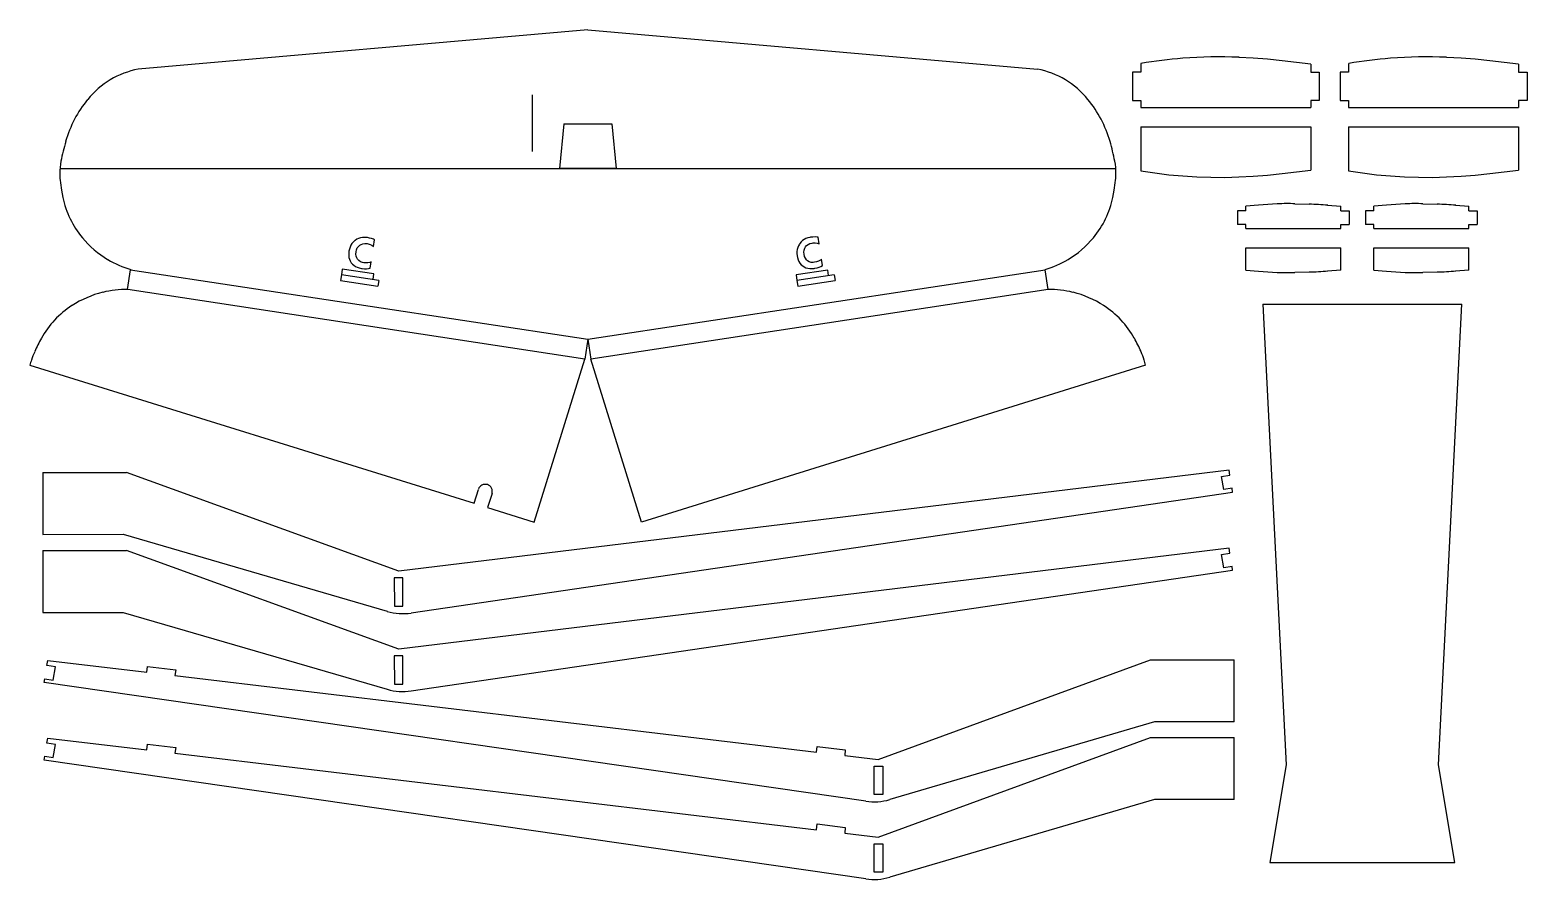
# Model space of a CAD drawing. Extents: x 4 to 675, y 38 to 419.
import ezdxf

# ---------------------------------------------------------------- set-up
doc = ezdxf.new("R2010")
doc.units = 0
doc.layers.add('Layer_1', color=7, linetype='CONTINUOUS')

msp = doc.modelspace()

# ---------------------------------------------------------------- linework, layer by layer
at = {"layer": 'Layer_1', "color": 7}
for p, q in [((254.201109, 419.088468), (52.581439, 401.476517)), ((254.201109, 419.088468), (455.820783, 401.476517)), ((502.278832, 403.982145), (502.278832, 400.112475)), ((552.634164, 406.462701), (546.184708, 406.760369)), ((559.083591, 405.966591), (552.634164, 406.462701)), ((565.533046, 405.272034), (559.083591, 405.966591)), ((578.481543, 403.734089), (565.533046, 405.272034)), ((578.481543, 403.734089), (578.481543, 400.112475)), ((595.398959, 403.982145), (595.398959, 400.112475)), ((645.803878, 406.462701), (639.354422, 406.760369)), ((652.203718, 405.966591), (645.803878, 406.462701)), ((658.653173, 405.272034), (652.203718, 405.966591)), ((671.60167, 403.734089), (658.653173, 405.272034)), ((671.60167, 403.734089), (671.60167, 400.112475)), ((502.278832, 400.112475), (498.458784, 400.112475)), ((498.458784, 400.112475), (498.458784, 387.412023)), ((578.481543, 400.112475), (582.252004, 400.112475)), ((582.252004, 400.112475), (582.252004, 387.412023)), ((595.398959, 400.112475), (591.578884, 400.112475)), ((591.578884, 400.112475), (591.578884, 387.412023)), ((671.60167, 400.112475), (675.421718, 400.112475)), ((675.421718, 400.112475), (675.421718, 387.412023)), ((229.246709, 389.917118), (229.246709, 364.516217)), ((498.458784, 387.412023), (502.278832, 387.412023)), ((502.278832, 387.412023), (502.278832, 384.23691)), ((502.278832, 384.23691), (578.481543, 384.23691)), ((578.481543, 387.412023), (578.481543, 384.23691)), ((582.252004, 387.412023), (578.481543, 387.412023)), ((591.578884, 387.412023), (595.398959, 387.412023)), ((595.398959, 387.412023), (595.398959, 384.23691)), ((595.398959, 384.23691), (671.60167, 384.23691)), ((671.60167, 387.412023), (671.60167, 384.23691)), ((675.421718, 387.412023), (671.60167, 387.412023)), ((243.385879, 376.968607), (241.550269, 356.925706)), ((243.385879, 376.968607), (265.016339, 376.968607)), ((265.016339, 376.968607), (266.851949, 356.925706)), ((502.278832, 375.604573), (502.278832, 355.90895)), ((502.278832, 375.604573), (578.481543, 375.604573)), ((578.481543, 375.604573), (578.481543, 356.107394)), ((595.398959, 375.604573), (595.398959, 355.90895)), ((595.398959, 375.604573), (671.60167, 375.604573)), ((671.60167, 375.604573), (671.60167, 356.107394)), ((266.851949, 356.925706), (241.550269, 356.925706)), ((502.278832, 355.90895), (508.480242, 354.916727)), ((565.533046, 354.619059), (578.481543, 356.107394)), ((595.398959, 355.90895), (601.600341, 354.916727)), ((658.653173, 354.619059), (671.60167, 356.107394)), ((17.655199, 350.525877), (18.151309, 347.201929)), ((490.250935, 347.201929), (490.747025, 350.525877)), ((508.480242, 354.916727), (514.731238, 354.122949)), ((514.731238, 354.122949), (521.03185, 353.577227)), ((521.03185, 353.577227), (527.282846, 353.180338)), ((527.282846, 353.180338), (533.583486, 352.981893)), ((533.583486, 352.981893), (539.884097, 352.932282)), ((539.884097, 352.932282), (546.184708, 353.130726)), ((546.184708, 353.130726), (552.634164, 353.428392)), ((552.634164, 353.428392), (559.083591, 353.924504)), ((559.083591, 353.924504), (565.533046, 354.619059)), ((601.600341, 354.916727), (607.851338, 354.122949)), ((607.851338, 354.122949), (614.151977, 353.577227)), ((614.151977, 353.577227), (620.452589, 353.180338)), ((620.452589, 353.180338), (626.7532, 352.981893)), ((626.7532, 352.981893), (633.053811, 352.932282)), ((633.053811, 352.932282), (639.354422, 353.130726)), ((639.354422, 353.130726), (645.803878, 353.428392)), ((645.803878, 353.428392), (652.203718, 353.924504)), ((652.203718, 353.924504), (658.653173, 354.619059)), ((18.151309, 347.201929), (18.74664, 343.927586)), ((489.655587, 343.927586), (490.250935, 347.201929)), ((549.334365, 337.889998), (545.514318, 337.889998)), ((545.514318, 337.889998), (545.514318, 331.837437)), ((555.039656, 340.519389), (549.334365, 340.023276)), ((549.334365, 337.889998), (549.334365, 340.023276)), ((563.423943, 341.065111), (555.039656, 340.519389)), ((571.31211, 341.065111), (577.662336, 340.866666)), ((585.997008, 340.420165), (591.90073, 339.973664)), ((591.90073, 337.889998), (591.90073, 339.973664)), ((591.90073, 337.889998), (595.671163, 337.889998)), ((595.671163, 337.889998), (595.671163, 331.837437)), ((606.734472, 337.889998), (602.914396, 337.889998)), ((602.914396, 337.889998), (602.914396, 331.837437)), ((612.439735, 340.519389), (606.734472, 340.023276)), ((606.734472, 337.889998), (606.734472, 340.023276)), ((620.824021, 341.065111), (612.439735, 340.519389)), ((628.712189, 341.065111), (635.11203, 340.866666)), ((643.397086, 340.420165), (649.300809, 339.973664)), ((649.300809, 337.889998), (649.300809, 339.973664)), ((649.300809, 337.889998), (653.120884, 337.889998)), ((653.120884, 337.889998), (653.120884, 331.837437)), ((549.334365, 331.837437), (545.514318, 331.837437)), ((549.334365, 330.001824), (549.334365, 331.837437)), ((549.334365, 330.001824), (591.90073, 330.001824)), ((591.90073, 330.001824), (591.90073, 331.837437)), ((591.90073, 331.837437), (595.671163, 331.837437)), ((606.734472, 331.837437), (602.914396, 331.837437)), ((606.734472, 330.001824), (606.734472, 331.837437)), ((606.734472, 330.001824), (649.300809, 330.001824)), ((649.300809, 330.001824), (649.300809, 331.837437)), ((649.300809, 331.837437), (653.120884, 331.837437)), ((549.334365, 311.34803), (549.334365, 321.369487)), ((549.334365, 321.369487), (591.90073, 321.369487)), ((591.90073, 311.34803), (591.90073, 321.369487)), ((606.734472, 311.34803), (606.734472, 321.369487)), ((606.734472, 321.369487), (649.300809, 321.369487)), ((649.300809, 311.34803), (649.300809, 321.369487)), ((47.818769, 302.651129), (49.158269, 311.481908)), ((460.583452, 302.651129), (459.243941, 311.481908)), ((549.334365, 311.34803), (555.039656, 310.802325)), ((555.039656, 310.802325), (563.423943, 310.306207)), ((577.662336, 310.455022), (571.31211, 310.256592)), ((591.90073, 311.34803), (585.997008, 310.901526)), ((606.734472, 311.34803), (612.439735, 310.802325)), ((612.439735, 310.802325), (620.824021, 310.306207)), ((635.11203, 310.455022), (628.712189, 310.256592)), ((649.300809, 311.34803), (643.397086, 310.901526)), ((556.907403, 296.113668), (567.375336, 89.384048)), ((556.907403, 296.113668), (646.108226, 296.113668)), ((635.68988, 89.384048), (646.108226, 296.113668)), ((254.201109, 280.326109), (252.861609, 271.445718)), ((254.201109, 280.326109), (255.540609, 271.445718)), ((4.012128, 268.717109), (203.200857, 206.70318)), ((230.090088, 198.318899), (252.861609, 271.445718)), ((278.312128, 198.318899), (255.540609, 271.445718)), ((504.340485, 268.717109), (278.312128, 198.318899)), ((541.797733, 221.570681), (169.515738, 176.275709)), ((542.145007, 219.387788), (541.797733, 221.570681)), ((9.867082, 220.528846), (9.867082, 192.746608)), ((9.867082, 220.528846), (47.37309, 220.528846)), ((169.515738, 176.275709), (47.37309, 220.528846)), ((538.374547, 218.792457), (542.145007, 219.387788)), ((539.366784, 212.839117), (538.374547, 218.792457)), ((175.022571, 157.572308), (543.38529, 211.698062)), ((203.200857, 206.70318), (205.135688, 212.95418)), ((211.237858, 211.068959), (209.253418, 204.817961)), ((543.137216, 213.434454), (539.366784, 212.839117)), ((543.38529, 211.698062), (543.137216, 213.434454)), ((209.253418, 204.817961), (230.090088, 198.318899)), ((9.867082, 192.746608), (45.785533, 192.796219)), ((45.785533, 192.796219), (164.25695, 158.316475)), ((9.867082, 185.50338), (9.867082, 157.770753)), ((9.867082, 185.50338), (47.37309, 185.50338)), ((169.515738, 141.250243), (47.37309, 185.50338)), ((541.797733, 186.594826), (169.515738, 141.250243)), ((538.374547, 183.76699), (542.145007, 184.411936)), ((539.366784, 177.813654), (538.374547, 183.76699)), ((542.145007, 184.411936), (541.797733, 186.594826)), ((175.022571, 122.546844), (543.38529, 176.672598)), ((543.137216, 178.408987), (539.366784, 177.813654)), ((543.38529, 176.672598), (543.137216, 178.408987)), ((171.202495, 173.199817), (167.382448, 173.199817)), ((167.382448, 173.199817), (167.432063, 160.548977)), ((171.25211, 160.548977), (171.202495, 173.199817)), ((9.867082, 157.770753), (45.785533, 157.770753)), ((45.785533, 157.770753), (164.25695, 123.291011)), ((167.432063, 160.548977), (171.25211, 160.548977)), ((11.649541, 133.985566), (11.996844, 136.218068)), ((11.996844, 136.218068), (56.448397, 130.909677)), ((171.202495, 138.223964), (167.382448, 138.223964)), ((167.382448, 138.223964), (167.432063, 125.523512)), ((171.25211, 125.523512), (171.202495, 138.223964)), ((384.37804, 91.766486), (506.570275, 136.416513)), ((506.570275, 136.416513), (544.026696, 136.416513)), ((544.026696, 108.683886), (544.026696, 136.416513)), ((10.409287, 126.29584), (10.706947, 128.032229)), ((10.706947, 128.032229), (14.477379, 127.436895)), ((15.420002, 133.390232), (11.649541, 133.985566)), ((14.477379, 127.436895), (15.420002, 133.390232)), ((56.448397, 130.909677), (56.746085, 133.539068)), ((56.746085, 133.539068), (69.396922, 132.050732)), ((69.396922, 132.050732), (69.049648, 129.421341)), ((69.049648, 129.421341), (356.79426, 95.090432)), ((378.920822, 73.063089), (10.409287, 126.29584)), ((167.432063, 125.523512), (171.25211, 125.523512)), ((508.306675, 108.683886), (389.686443, 73.856867)), ((544.026696, 108.683886), (508.306675, 108.683886)), ((11.649541, 99.158547), (11.996844, 101.341437)), ((11.996844, 101.341437), (56.448397, 96.082655)), ((384.37804, 56.939467), (506.570275, 101.589494)), ((506.570275, 101.589494), (544.026696, 101.589494)), ((544.026696, 73.856867), (544.026696, 101.589494)), ((15.420002, 98.563213), (11.649541, 99.158547)), ((14.477379, 92.609876), (15.420002, 98.563213)), ((56.448397, 96.082655), (56.746085, 98.712046)), ((56.746085, 98.712046), (69.396922, 97.223713)), ((69.396922, 97.223713), (69.049648, 94.594322)), ((69.049648, 94.594322), (356.79426, 60.263413)), ((356.79426, 95.090432), (357.09192, 97.670211)), ((357.09192, 97.670211), (369.643528, 96.132267)), ((369.643528, 96.132267), (369.395483, 93.552487)), ((10.409287, 91.468821), (10.706947, 93.20521)), ((378.920822, 38.236067), (10.409287, 91.468821)), ((10.706947, 93.20521), (14.477379, 92.609876)), ((369.395483, 93.552487), (384.37804, 91.766486)), ((382.691254, 88.740206), (386.51133, 88.740206)), ((382.691254, 76.039754), (382.691254, 88.740206)), ((386.51133, 88.740206), (386.51133, 76.039754)), ((567.375336, 89.384048), (560.032901, 45.5278)), ((642.982728, 45.5278), (635.68988, 89.384048)), ((386.51133, 76.039754), (382.691254, 76.039754)), ((508.306675, 73.856867), (389.686443, 39.029845)), ((544.026696, 73.856867), (508.306675, 73.856867)), ((356.79426, 60.263413), (357.09192, 62.843192)), ((357.09192, 62.843192), (369.643528, 61.305248)), ((369.643528, 61.305248), (369.395483, 58.725469)), ((369.395483, 58.725469), (384.37804, 56.939467)), ((382.691254, 53.913187), (386.51133, 53.913187)), ((382.691254, 41.212735), (382.691254, 53.913187)), ((386.51133, 53.913187), (386.51133, 41.212735)), ((386.51133, 41.212735), (382.691254, 41.212735)), ((560.032901, 45.5278), (642.982728, 45.5278))]:
    msp.add_line(p, q, dxfattribs=at)
at = {"layer": 'Layer_1', "color": 1}
for p, q in [((17.456737, 356.925706), (490.945456, 356.925706)), ((49.158258, 311.481908), (254.201109, 280.326109)), ((254.201109, 280.326109), (459.243941, 311.481908)), ((252.861609, 271.445718), (47.856909, 302.643399)), ((460.59491, 302.643399), (255.54059, 271.445718))]:
    msp.add_line(p, q, dxfattribs=at)
at = {"layer": 'Layer_1', "color": 3}
for p, q in [((147.934049, 322.495568), (147.586769, 321.652178)), ((148.430159, 323.239737), (147.934049, 322.495568)), ((148.975878, 323.884677), (148.430159, 323.239737)), ((149.620829, 324.480016), (148.975878, 323.884677)), ((149.86888, 324.678458), (149.620829, 324.480016)), ((150.613049, 325.174568), (149.86888, 324.678458)), ((151.40683, 325.571457), (150.613049, 325.174568)), ((151.307598, 321.949826), (151.952549, 322.545157)), ((152.25022, 325.819517), (151.40683, 325.571457)), ((151.952549, 322.545157), (152.498268, 322.892437)), ((153.143219, 325.968346), (152.25022, 325.819517)), ((152.498268, 322.892437), (153.292049, 323.190108)), ((154.036218, 326.017947), (153.143219, 325.968346)), ((153.292049, 323.190108), (154.185048, 323.338938)), ((155.028438, 325.918749), (154.036218, 326.017947)), ((154.185048, 323.338938), (155.177268, 323.289338)), ((155.326109, 325.918749), (155.028438, 325.918749)), ((155.177268, 323.289338), (155.673378, 323.190137)), ((156.318329, 325.720307), (155.326109, 325.918749)), ((155.673378, 323.190137), (156.56638, 322.892468)), ((157.260937, 325.472248), (156.318329, 325.720307)), ((156.56638, 322.892468), (157.360158, 322.545188)), ((158.054718, 325.174577), (157.260937, 325.472248)), ((157.360158, 322.545188), (158.104327, 321.999467)), ((158.550828, 324.926529), (158.054718, 325.174577)), ((158.104327, 321.999467), (158.550828, 324.926529)), ((349.107218, 323.041298), (348.660717, 322.247529)), ((349.256059, 323.289358), (349.107218, 323.041298)), ((349.851387, 323.983918), (349.256059, 323.289358)), ((350.496339, 324.579249), (349.851387, 323.983918)), ((351.190888, 325.075359), (350.496339, 324.579249)), ((351.984669, 325.472248), (351.190888, 325.075359)), ((351.885439, 321.850617), (352.282328, 322.346727)), ((352.877668, 325.769919), (351.984669, 325.472248)), ((352.282328, 322.346727), (352.976877, 322.892449)), ((353.820279, 326.017967), (352.877668, 325.769919)), ((352.976877, 322.892449), (353.820267, 323.289338)), ((354.117938, 326.067528), (353.820267, 326.017927)), ((353.820267, 323.289338), (354.762878, 323.487777)), ((355.159767, 326.166729), (354.117938, 326.067528)), ((354.762878, 323.487777), (355.259, 323.537377)), ((356.102378, 326.216327), (355.159767, 326.166729)), ((355.259, 323.537377), (356.151999, 323.586978)), ((356.995377, 326.166729), (356.102378, 326.216327)), ((356.151999, 323.586978), (357.09461, 323.438137)), ((357.491499, 326.067528), (356.995377, 326.166729)), ((357.09461, 323.438137), (357.938, 323.140477)), ((357.938, 323.140477), (357.491499, 326.067528)), ((147.090659, 319.766959), (146.991457, 318.923569)), ((146.991457, 318.923569), (146.991457, 317.980958)), ((146.991457, 317.980958), (147.090659, 317.038347)), ((147.289097, 320.759179), (147.090659, 319.766959)), ((147.090659, 317.038347), (147.338709, 316.194957)), ((147.586769, 321.652178), (147.289097, 320.759179)), ((147.338709, 316.194957), (147.685989, 315.450788)), ((150.216179, 318.526657), (150.315378, 319.518877)), ((150.315378, 317.584049), (150.216179, 318.526657)), ((150.315378, 319.518877), (150.464208, 320.411879)), ((150.613049, 316.790268), (150.315378, 317.584049)), ((150.464208, 320.411879), (150.811488, 321.255266)), ((150.910709, 316.244549), (150.613049, 316.790268)), ((150.811488, 321.255266), (151.307598, 321.949826)), ((151.506048, 315.599598), (150.910709, 316.244549)), ((152.2006, 315.103488), (151.506048, 315.599598)), ((348.114998, 320.610357), (347.966168, 319.717358)), ((347.966168, 319.717358), (347.966168, 318.774747)), ((347.966168, 318.774747), (348.065369, 317.782519)), ((348.065369, 317.782519), (348.214199, 316.939129)), ((348.313448, 321.453747), (348.114998, 320.610357)), ((348.214199, 316.939129), (348.511868, 315.996518)), ((348.660717, 322.247529), (348.313448, 321.453747)), ((348.511868, 315.996518), (348.90876, 315.153128)), ((351.141278, 319.370058), (351.190879, 320.263058)), ((351.24048, 318.477057), (351.141278, 319.370058)), ((351.190879, 320.263058), (351.488547, 321.106448)), ((351.43893, 317.484837), (351.24048, 318.477057)), ((351.78621, 316.641446), (351.43893, 317.484837)), ((351.488547, 321.106448), (351.885439, 321.850617)), ((352.331929, 315.946886), (351.78621, 316.641446)), ((352.77843, 315.549997), (352.331929, 315.946886)), ((358.483707, 315.798048), (357.689929, 315.351547)), ((358.979817, 316.194937), (358.483707, 315.798048)), ((359.426318, 313.416708), (358.979817, 316.194937)), ((143.667489, 309.249408), (143.320209, 306.719238)), ((144.064378, 311.729958), (143.667489, 309.249408)), ((160.436047, 306.669626), (143.667489, 309.249408)), ((158.302769, 309.596689), (144.064378, 311.729958)), ((147.685989, 315.450788), (148.132488, 314.657006)), ((148.132488, 314.657006), (148.628598, 314.061678)), ((148.628598, 314.061678), (149.22394, 313.515957)), ((149.22394, 313.515957), (149.968098, 313.019838)), ((149.968098, 313.019838), (150.761879, 312.622958)), ((150.761879, 312.622958), (151.70449, 312.325286)), ((151.70449, 312.325286), (152.696718, 312.126836)), ((153.093607, 314.756208), (152.2006, 315.103488)), ((152.696718, 312.126836), (152.994378, 312.077238)), ((152.994378, 312.077238), (154.036218, 311.978037)), ((153.688938, 314.657006), (153.093607, 314.756208)), ((154.631549, 314.557808), (153.688938, 314.657006)), ((154.036218, 311.978037), (154.978829, 311.978037)), ((155.524548, 314.607409), (154.631549, 314.557808)), ((154.978829, 311.978037), (155.871828, 312.077238)), ((156.417547, 314.805859), (155.524548, 314.607409)), ((155.871828, 312.077238), (156.615997, 312.275689)), ((157.062498, 315.004298), (156.417547, 314.805859)), ((156.615997, 312.275689), (157.062498, 315.004298)), ((157.905888, 307.066518), (158.302769, 309.596689)), ((361.807679, 311.333078), (347.569279, 309.199797)), ((347.569279, 309.199797), (347.966168, 306.669626)), ((364.685118, 309.249408), (347.966168, 306.669626)), ((348.90876, 315.153128), (349.355258, 314.458579)), ((349.355258, 314.458579), (349.90098, 313.764019)), ((349.90098, 313.764019), (350.59554, 313.218297)), ((350.59554, 313.218297), (351.24048, 312.771799)), ((351.24048, 312.771799), (351.984649, 312.424519)), ((351.984649, 312.424519), (352.828039, 312.176457)), ((353.522599, 315.103499), (352.77843, 315.549997)), ((352.828039, 312.176457), (353.721038, 312.027627)), ((354.365978, 314.805836), (353.522599, 315.103499)), ((353.721038, 312.027627), (354.663649, 312.027627)), ((355.308597, 314.756239), (354.365978, 314.805836)), ((354.663649, 312.027627), (355.705489, 312.126828)), ((355.903928, 314.855437), (355.308597, 314.756239)), ((355.705489, 312.126828), (356.003149, 312.176428)), ((356.796927, 315.053879), (355.903928, 314.855437)), ((356.003149, 312.176428), (357.044989, 312.374879)), ((357.689929, 315.351547), (356.796927, 315.053879)), ((357.044989, 312.374879), (357.937988, 312.672547)), ((357.937988, 312.672547), (358.731758, 313.019818)), ((358.731758, 313.019818), (359.426318, 313.416708)), ((362.204559, 308.852516), (361.807679, 311.333078)), ((364.685118, 309.249408), (365.08201, 306.719238)), ((143.320209, 306.719238), (160.039158, 304.189068)), ((160.436047, 306.669626), (160.039158, 304.189068)), ((347.966168, 306.669626), (348.363057, 304.189068)), ((348.363057, 304.189068), (365.08201, 306.719238))]:
    msp.add_line(p, q, dxfattribs=at)
at = {"layer": 'Layer_1', "color": 7}
for points in [[(521.021972, 406.372952), (514.732988, 405.902978), (508.470787, 405.124824), (502.25806, 404.041277)], [(546.246571, 406.838852), (537.848343, 407.167528), (529.438177, 407.018332), (521.056855, 406.392016)], [(614.191714, 406.372952), (607.902702, 405.902978), (601.64053, 405.124824), (595.427774, 404.041277)], [(639.366671, 406.838852), (630.968443, 407.167528), (622.558277, 407.018332), (614.176982, 406.392016)], [(52.613948, 401.474818), (43.679289, 399.806888), (35.635989, 394.997948), (29.937609, 387.917116)], [(478.514216, 387.917116), (472.815838, 394.997948), (464.772533, 399.806888), (455.837914, 401.474818)], [(29.888217, 387.950458), (25.393907, 382.365757), (22.031608, 375.958367), (19.989538, 369.086888)], [(488.412681, 369.086888), (486.370633, 375.958367), (483.008351, 382.365757), (478.514018, 387.950458)], [(20.056309, 369.037857), (19.191199, 366.126876), (18.477569, 363.172989), (17.918278, 360.188077)], [(490.533552, 360.188077), (489.974301, 363.172989), (489.260646, 366.126876), (488.39555, 369.037857)], [(17.898068, 360.202177), (17.550159, 358.345346), (17.386419, 356.458767), (17.409239, 354.569757)], [(491.042625, 354.569757), (491.065485, 356.458767), (490.901683, 358.345346), (490.553731, 360.202177)], [(17.409719, 354.588077), (17.425919, 353.245037), (17.518598, 351.904039), (17.68724, 350.571507)], [(490.76458, 350.571507), (490.933236, 351.904039), (491.025889, 353.245037), (491.042117, 354.588077)], [(18.783379, 343.947457), (20.148968, 337.282796), (23.159218, 331.065328), (27.540289, 325.860608)], [(480.911524, 325.860608), (485.292629, 331.065328), (488.30284, 337.282796), (489.668485, 343.947457)], [(571.345243, 341.101083), (568.719081, 341.19655), (566.090181, 341.183943), (563.465119, 341.063304)], [(586.01095, 340.450566), (583.251127, 340.682355), (580.485292, 340.836045), (577.716862, 340.911443)], [(628.745322, 341.101083), (626.119159, 341.19655), (623.490259, 341.183943), (620.865197, 341.063304)], [(643.411028, 340.450566), (640.651205, 340.682355), (637.885399, 340.836045), (635.11694, 340.911443)], [(27.509019, 325.835948), (30.745109, 321.991429), (34.57675, 318.690727), (38.857988, 316.059499)], [(469.59382, 316.059499), (473.875075, 318.690727), (477.706693, 321.991429), (480.942823, 325.835948)], [(38.899528, 316.126168), (42.113478, 314.150897), (45.578359, 312.616619), (49.201108, 311.564537)], [(459.250742, 311.564537), (462.87346, 312.616619), (466.338358, 314.150897), (469.552305, 316.126168)], [(563.465119, 310.308013), (566.090181, 310.187363), (568.719081, 310.174776), (571.345243, 310.270223)], [(577.716862, 310.509491), (580.485292, 310.584873), (583.251127, 310.738571), (586.01095, 310.97036)], [(620.865197, 310.308013), (623.490259, 310.187363), (626.119159, 310.174776), (628.745322, 310.270223)], [(635.11694, 310.509491), (637.885399, 310.584873), (640.651205, 310.738571), (643.411028, 310.97036)], [(47.856909, 302.643399), (44.085178, 302.715699), (40.320839, 302.280707), (36.665019, 301.350068)], [(471.7868, 301.350068), (468.131006, 302.280707), (464.366641, 302.715707), (460.59491, 302.643399)], [(36.644019, 301.396696), (31.772689, 300.156637), (27.131809, 298.143219), (22.898188, 295.433239)], [(485.553657, 295.433239), (481.320013, 298.143219), (476.67915, 300.156637), (471.807825, 301.396696)], [(22.867939, 295.419399), (17.139268, 291.752398), (12.41812, 286.711536), (9.133818, 280.755188)], [(499.268443, 280.755188), (495.984139, 286.711536), (491.262928, 291.752398), (485.534296, 295.419399)], [(9.144209, 280.764877), (8.064698, 278.807107), (7.060198, 276.808909), (6.132909, 274.774608)], [(502.318927, 274.774608), (501.391629, 276.808909), (500.387116, 278.807107), (499.307644, 280.764877)], [(4.67027, 271.005099), (4.427539, 270.257379), (4.21563, 269.499979), (4.035089, 268.734838)], [(6.15873, 274.741899), (5.60164, 273.51975), (5.11455, 272.266869), (4.69985, 270.989359)], [(503.751995, 270.989359), (503.337241, 272.266869), (502.85021, 273.51975), (502.293075, 274.741899)], [(504.367127, 268.734838), (504.186589, 269.499979), (503.974697, 270.257379), (503.731957, 271.005099)], [(209.137938, 215.091659), (207.45056, 215.616979), (205.656797, 214.67495), (205.131497, 212.98754)], [(211.242049, 211.08521), (211.767377, 212.7726), (210.825348, 214.56635), (209.137938, 215.091659)], [(164.221587, 158.237916), (167.727098, 157.217668), (171.411283, 156.964379), (175.023474, 157.495253)], [(164.221587, 123.262038), (167.727098, 122.241814), (171.411283, 121.988525), (175.023474, 122.519374)], [(378.883371, 73.02651), (382.496888, 72.504625), (386.180424, 72.767117), (389.683451, 73.796113)], [(378.883371, 38.199502), (382.496888, 37.677594), (386.180424, 37.940086), (389.683451, 38.969071)]]:
    msp.add_open_spline(points, degree=3, dxfattribs=at)

doc.saveas('drawing.dxf')
